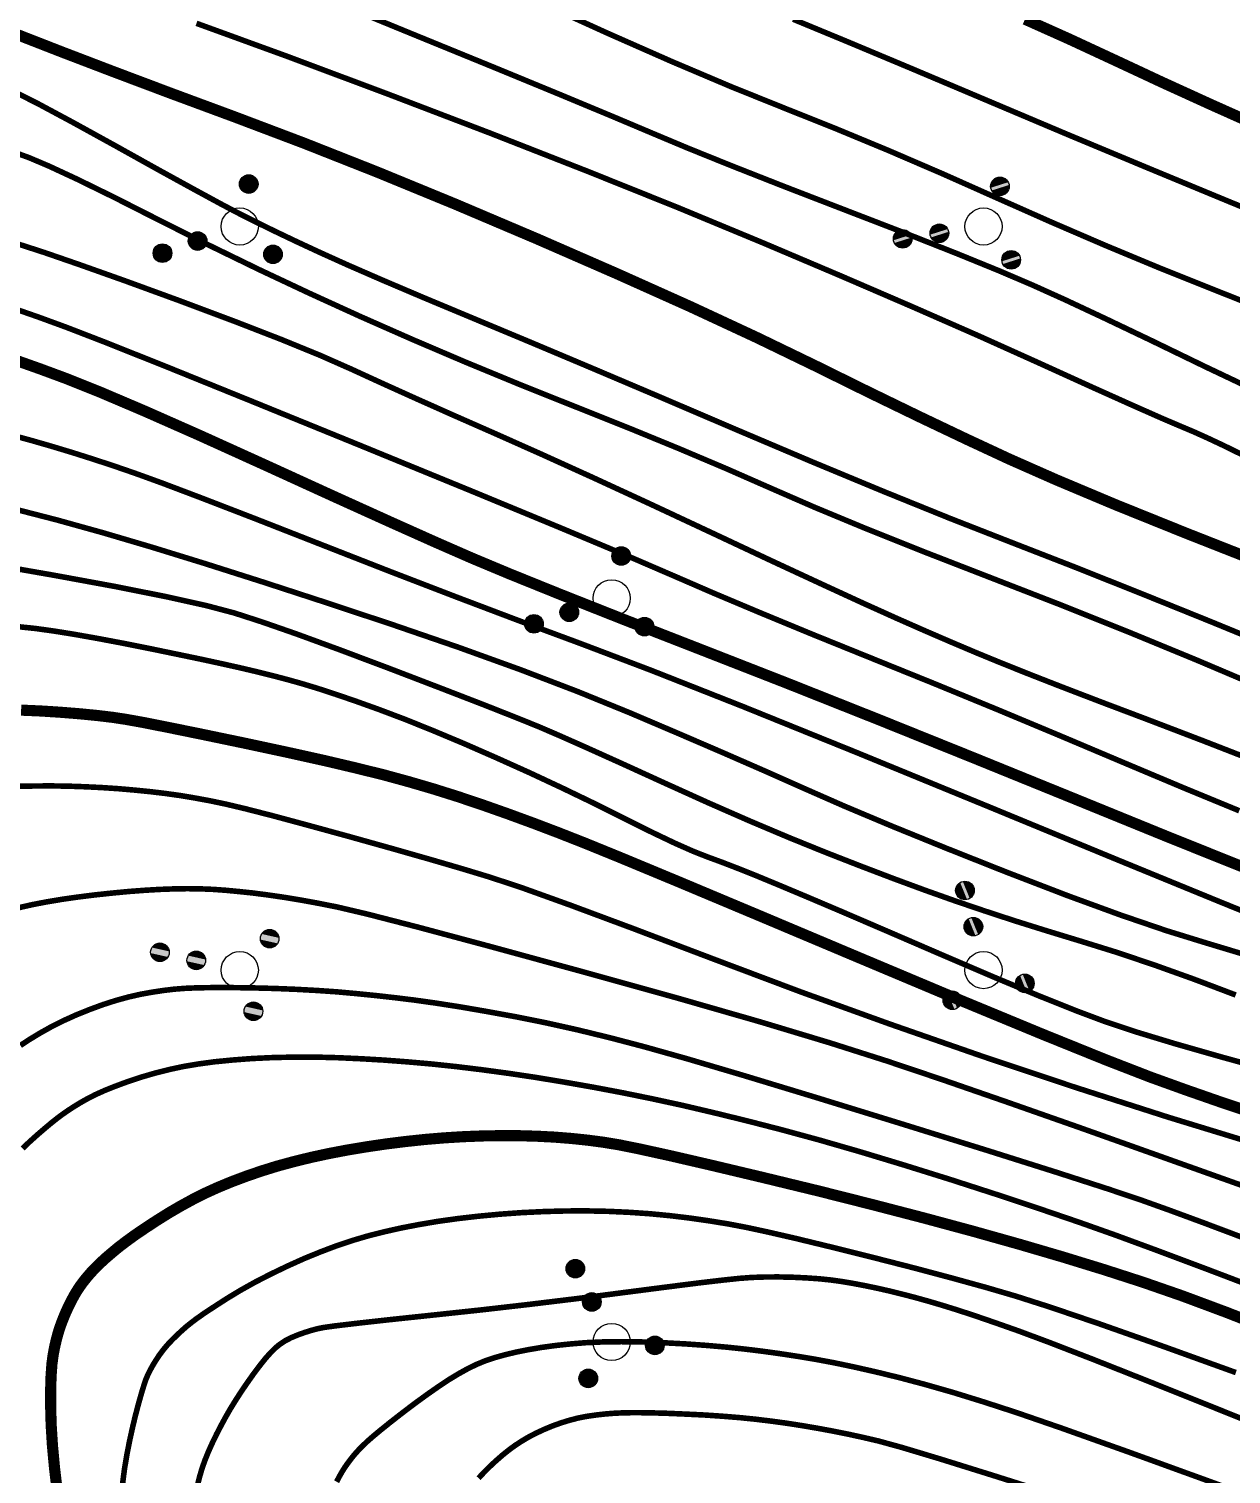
# Model space of a CAD drawing. Extents: x 396500 to 398250, y 1005980 to 1008200.
# Drawn here: x 398205.2 to 398221.36, y 1007852.26 to 1007871.7 of the extents above; entities that cross this region are included whole.
import ezdxf

# ---------------------------------------------------------------- set-up
doc = ezdxf.new("R2010")
doc.units = 0
doc.header["$LTSCALE"] = 0.5
doc.layers.get('0').update_dxf_attribs({"linetype": 'CONTINUOUS'})
doc.layers.add('DGX', color=2, linetype='CONTINUOUS')
doc.layers.add('ZBTZ', color=3, linetype='CONTINUOUS')

# ---------------------------------------------------------------- blocks, each defined once
blk = doc.blocks.new('*U110')
at = {"linetype": 'Continuous'}
for points in [[(-0.238, 2.277), (-0.202, 2.053), (-0.202, 2.347)], [(-0.202, 2.347), (-0.147, 1.998), (-0.147, 2.402)], [(-0.147, 1.998), (-0.202, 2.347), (-0.202, 2.053)], [(-0.147, 2.402), (-0.077, 1.962), (-0.077, 2.438)], [(-0.077, 1.962), (-0.147, 2.402), (-0.147, 1.998)], [(-0.077, 2.438), (0, 1.95), (0, 2.45)], [(0, 1.95), (-0.077, 2.438), (-0.077, 1.962)], [(0, 2.45), (0.077, 1.962), (0.077, 2.438)], [(0.077, 1.962), (0, 2.45), (0, 1.95)], [(0.077, 2.438), (0.147, 1.998), (0.147, 2.402)], [(0.147, 1.998), (0.077, 2.438), (0.077, 1.962)], [(0.147, 2.402), (0.202, 2.053), (0.202, 2.347)], [(0.202, 2.053), (0.147, 2.402), (0.147, 1.998)], [(0.202, 2.347), (0.238, 2.123), (0.238, 2.277)], [(0.238, 2.123), (0.202, 2.347), (0.202, 2.053)], [(-0.25, 2.2), (-0.238, 2.123), (-0.238, 2.277)], [(-0.202, 2.053), (-0.238, 2.277), (-0.238, 2.123)], [(0.25, 2.2), (0.238, 2.277), (0.238, 2.123)]]:
    blk.add_solid(points, dxfattribs=at)
blk = doc.blocks.new('*U109')
at = {"linetype": 'Continuous'}
for points in [[(-0.25, 1.2), (-0.238, 1.123), (-0.238, 1.277)], [(-0.238, 1.277), (-0.202, 1.053), (-0.202, 1.347)], [(-0.202, 1.053), (-0.238, 1.277), (-0.238, 1.123)], [(-0.202, 1.347), (-0.147, 0.998), (-0.147, 1.402)], [(-0.147, 0.998), (-0.202, 1.347), (-0.202, 1.053)], [(-0.147, 1.402), (-0.077, 0.962), (-0.077, 1.438)], [(-0.077, 0.962), (-0.147, 1.402), (-0.147, 0.998)], [(-0.077, 1.438), (0, 0.95), (0, 1.45)], [(0, 0.95), (-0.077, 1.438), (-0.077, 0.962)], [(0, 1.45), (0.077, 0.962), (0.077, 1.438)], [(0.077, 0.962), (0, 1.45), (0, 0.95)], [(0.077, 1.438), (0.147, 0.998), (0.147, 1.402)], [(0.147, 0.998), (0.077, 1.438), (0.077, 0.962)], [(0.147, 1.402), (0.202, 1.053), (0.202, 1.347)], [(0.202, 1.053), (0.147, 1.402), (0.147, 0.998)], [(0.202, 1.347), (0.238, 1.123), (0.238, 1.277)], [(0.238, 1.123), (0.202, 1.347), (0.202, 1.053)], [(0.25, 1.2), (0.238, 1.277), (0.238, 1.123)]]:
    blk.add_solid(points, dxfattribs=at)
blk = doc.blocks.new('*U108')
at = {"linetype": 'Continuous'}
for points in [[(-1.147, -0.398), (-1.077, -0.838), (-1.077, -0.362)], [(-1.077, -0.362), (-1, -0.85), (-1, -0.35)], [(-1, -0.85), (-1.077, -0.362), (-1.077, -0.838)], [(-1, -0.35), (-0.923, -0.838), (-0.923, -0.362)], [(-0.923, -0.838), (-1, -0.35), (-1, -0.85)], [(-0.923, -0.362), (-0.853, -0.802), (-0.853, -0.398)], [(-0.853, -0.802), (-0.923, -0.362), (-0.923, -0.838)], [(-1.25, -0.6), (-1.238, -0.677), (-1.238, -0.523)], [(-1.238, -0.523), (-1.202, -0.747), (-1.202, -0.453)], [(-1.202, -0.747), (-1.238, -0.523), (-1.238, -0.677)], [(-1.202, -0.453), (-1.147, -0.802), (-1.147, -0.398)], [(-1.147, -0.802), (-1.202, -0.453), (-1.202, -0.747)], [(-1.077, -0.838), (-1.147, -0.398), (-1.147, -0.802)], [(-0.853, -0.398), (-0.798, -0.747), (-0.798, -0.453)], [(-0.798, -0.747), (-0.853, -0.398), (-0.853, -0.802)], [(-0.798, -0.453), (-0.762, -0.677), (-0.762, -0.523)], [(-0.762, -0.677), (-0.798, -0.453), (-0.798, -0.747)], [(-0.75, -0.6), (-0.762, -0.523), (-0.762, -0.677)]]:
    blk.add_solid(points, dxfattribs=at)
blk = doc.blocks.new('*U107')
at = {"linetype": 'Continuous'}
for points in [[(0.853, -0.398), (0.923, -0.838), (0.923, -0.362)], [(0.923, -0.362), (1, -0.85), (1, -0.35)], [(1, -0.85), (0.923, -0.362), (0.923, -0.838)], [(1, -0.35), (1.077, -0.838), (1.077, -0.362)], [(1.077, -0.838), (1, -0.35), (1, -0.85)], [(1.077, -0.362), (1.147, -0.802), (1.147, -0.398)], [(1.147, -0.802), (1.077, -0.362), (1.077, -0.838)], [(0.75, -0.6), (0.762, -0.677), (0.762, -0.523)], [(0.762, -0.523), (0.798, -0.747), (0.798, -0.453)], [(0.798, -0.747), (0.762, -0.523), (0.762, -0.677)], [(0.798, -0.453), (0.853, -0.802), (0.853, -0.398)], [(0.853, -0.802), (0.798, -0.453), (0.798, -0.747)], [(0.923, -0.838), (0.853, -0.398), (0.853, -0.802)], [(1.147, -0.398), (1.202, -0.747), (1.202, -0.453)], [(1.202, -0.747), (1.147, -0.398), (1.147, -0.802)], [(1.202, -0.453), (1.238, -0.677), (1.238, -0.523)], [(1.238, -0.677), (1.202, -0.453), (1.202, -0.747)], [(1.25, -0.6), (1.238, -0.523), (1.238, -0.677)]]:
    blk.add_solid(points, dxfattribs=at)
blk = doc.blocks.new('gc160')
for centre, radius in [((0, 2.2), 0.25), ((0, 1.2), 0.25), ((0, 0), 0.5), ((-1, -0.6), 0.25), ((1, -0.6), 0.25)]:
    blk.add_circle(centre, radius)
at = {"linetype": 'Continuous'}
for name in ['*U110', '*U109', '*U108', '*U107']:
    blk.add_blockref(name, (0, 0), dxfattribs=at)

msp = doc.modelspace()

# ---------------------------------------------------------------- linework, layer by layer
at = {"layer": 'DGX', "linetype": 'Continuous', "const_width": 0.075, "flags": 128}
for points in [[(398221.828, 1007866.769), (398221.025, 1007867.15), (398220.297, 1007867.503), (398219.666, 1007867.804), (398219.132, 1007868.054), (398218.695, 1007868.251), (398218.246, 1007868.443), (398217.677, 1007868.675), (398216.986, 1007868.948), (398216.174, 1007869.261), (398215.358, 1007869.576), (398214.654, 1007869.853), (398214.062, 1007870.092), (398213.583, 1007870.293), (398213.062, 1007870.513), (398212.349, 1007870.81), (398211.444, 1007871.183), (398210.345, 1007871.632), (398209.248, 1007872.082)], [(398221.836, 1007867.91), (398221.146, 1007868.184), (398220.406, 1007868.48), (398219.668, 1007868.787), (398218.933, 1007869.104), (398218.199, 1007869.43), (398217.473, 1007869.753), (398216.758, 1007870.061), (398216.056, 1007870.352), (398215.365, 1007870.628), (398214.642, 1007870.919), (398213.845, 1007871.257), (398212.972, 1007871.642), (398212.025, 1007872.073)], [(398221.508, 1007865.973), (398221.275, 1007866.088), (398221.06, 1007866.189), (398220.863, 1007866.278), (398220.682, 1007866.354), (398220.436, 1007866.459), (398220.038, 1007866.635), (398219.49, 1007866.881), (398218.791, 1007867.199), (398217.978, 1007867.565), (398217.085, 1007867.957), (398216.114, 1007868.376), (398215.063, 1007868.822), (398213.93, 1007869.292), (398212.71, 1007869.782), (398211.403, 1007870.294), (398210.011, 1007870.826), (398208.654, 1007871.334), (398207.454, 1007871.771)], [(398222.14, 1007863.295), (398221.102, 1007863.721), (398220.134, 1007864.112), (398219.235, 1007864.47), (398218.405, 1007864.793), (398217.577, 1007865.117), (398216.684, 1007865.479), (398215.725, 1007865.877), (398214.7, 1007866.312), (398213.686, 1007866.746), (398212.76, 1007867.139), (398211.922, 1007867.492), (398211.172, 1007867.805), (398210.513, 1007868.08), (398209.951, 1007868.319), (398209.485, 1007868.522), (398209.115, 1007868.689), (398208.807, 1007868.832), (398208.528, 1007868.965), (398208.278, 1007869.087), (398208.056, 1007869.198), (398207.795, 1007869.335), (398207.427, 1007869.535), (398206.95, 1007869.797), (398206.367, 1007870.122), (398205.786, 1007870.442), (398205.32, 1007870.692), (398204.967, 1007870.87)], [(398221.784, 1007862.834), (398220.893, 1007863.212), (398219.99, 1007863.584), (398219.075, 1007863.95), (398218.148, 1007864.31), (398217.262, 1007864.654), (398216.468, 1007864.971), (398215.767, 1007865.262), (398215.159, 1007865.527), (398214.574, 1007865.784), (398213.941, 1007866.052), (398213.261, 1007866.331), (398212.534, 1007866.621), (398211.791, 1007866.918), (398211.064, 1007867.218), (398210.352, 1007867.522), (398209.656, 1007867.829), (398208.97, 1007868.142), (398208.29, 1007868.462), (398207.616, 1007868.79), (398206.948, 1007869.126), (398206.341, 1007869.434), (398205.847, 1007869.676), (398205.468, 1007869.852), (398205.204, 1007869.964), (398204.988, 1007870.043)], [(398222.016, 1007857.656), (398221.245, 1007857.868), (398220.598, 1007858.053), (398220.077, 1007858.211), (398219.68, 1007858.343), (398219.291, 1007858.489), (398218.79, 1007858.689), (398218.178, 1007858.944), (398217.455, 1007859.254), (398216.735, 1007859.565), (398216.133, 1007859.824), (398215.648, 1007860.03), (398215.281, 1007860.184), (398214.991, 1007860.304), (398214.736, 1007860.406), (398214.516, 1007860.491), (398214.33, 1007860.559), (398214.134, 1007860.636), (398213.879, 1007860.749), (398213.565, 1007860.899), (398213.193, 1007861.085), (398212.786, 1007861.288), (398212.365, 1007861.491), (398211.931, 1007861.694), (398211.484, 1007861.895), (398211.046, 1007862.087), (398210.638, 1007862.258), (398210.261, 1007862.41), (398209.915, 1007862.541), (398209.6, 1007862.654), (398209.32, 1007862.75), (398209.075, 1007862.83), (398208.863, 1007862.894), (398208.666, 1007862.949), (398208.464, 1007863.002), (398208.258, 1007863.053), (398208.046, 1007863.103), (398207.809, 1007863.156), (398207.528, 1007863.217), (398207.202, 1007863.285), (398206.83, 1007863.362), (398206.454, 1007863.437), (398206.114, 1007863.501), (398205.809, 1007863.555), (398205.541, 1007863.598), (398205.29, 1007863.633), (398205.04, 1007863.659)], [(398221.518, 1007855.444), (398220.987, 1007855.644), (398220.534, 1007855.811), (398220.16, 1007855.945), (398219.708, 1007856.097), (398219.023, 1007856.318), (398218.105, 1007856.608), (398216.954, 1007856.966), (398215.786, 1007857.326), (398214.817, 1007857.62), (398214.049, 1007857.847), (398213.48, 1007858.007), (398213.019, 1007858.128), (398212.576, 1007858.236), (398212.149, 1007858.331), (398211.74, 1007858.413), (398211.355, 1007858.483), (398211.002, 1007858.544), (398210.681, 1007858.594), (398210.392, 1007858.635), (398210.122, 1007858.668), (398209.856, 1007858.698), (398209.595, 1007858.724), (398209.339, 1007858.747), (398209.078, 1007858.765), (398208.803, 1007858.78), (398208.514, 1007858.792), (398208.21, 1007858.8), (398207.921, 1007858.804), (398207.673, 1007858.804), (398207.467, 1007858.801), (398207.302, 1007858.794), (398207.157, 1007858.783), (398207.008, 1007858.765), (398206.856, 1007858.742), (398206.7, 1007858.714), (398206.539, 1007858.677), (398206.371, 1007858.631), (398206.196, 1007858.575), (398206.014, 1007858.508), (398205.834, 1007858.435), (398205.663, 1007858.358), (398205.502, 1007858.277), (398205.35, 1007858.192), (398205.21, 1007858.107), (398205.086, 1007858.026)]]:
    msp.add_lwpolyline(points, dxfattribs=at)
at = {"layer": 'DGX', "linetype": 'Continuous', "const_width": 0.075}
for points in [[(398215.476, 1007871.826), (398216.194, 1007871.529), (398217.063, 1007871.165), (398218.083, 1007870.734), (398219.176, 1007870.272), (398220.267, 1007869.817), (398221.354, 1007869.367), (398222.438, 1007868.923)], [(398205.047, 1007868.806), (398205.406, 1007868.69), (398205.889, 1007868.523), (398206.497, 1007868.307), (398207.228, 1007868.04), (398207.967, 1007867.763), (398208.598, 1007867.518), (398209.121, 1007867.304), (398209.535, 1007867.121), (398209.925, 1007866.942), (398210.374, 1007866.739), (398210.883, 1007866.512), (398211.451, 1007866.262), (398212.082, 1007865.981), (398212.781, 1007865.664), (398213.546, 1007865.311), (398214.378, 1007864.922), (398215.183, 1007864.544), (398215.868, 1007864.226), (398216.433, 1007863.966), (398216.877, 1007863.766), (398217.251, 1007863.601), (398217.608, 1007863.447), (398217.946, 1007863.304), (398218.267, 1007863.172), (398218.624, 1007863.029), (398219.074, 1007862.853), (398219.616, 1007862.645), (398220.251, 1007862.405), (398220.988, 1007862.123), (398221.839, 1007861.792)], [(398204.938, 1007867.957), (398205.326, 1007867.822), (398205.703, 1007867.684), (398206.231, 1007867.48), (398207.073, 1007867.144), (398208.228, 1007866.676), (398209.696, 1007866.078), (398211.177, 1007865.471), (398212.371, 1007864.977), (398213.277, 1007864.597), (398213.896, 1007864.33), (398214.417, 1007864.104), (398215.03, 1007863.846), (398215.734, 1007863.555), (398216.53, 1007863.233), (398217.373, 1007862.892), (398218.217, 1007862.545), (398219.062, 1007862.192), (398219.909, 1007861.834), (398220.724, 1007861.491), (398221.474, 1007861.182)], [(398204.974, 1007866.232), (398205.236, 1007866.161), (398205.506, 1007866.083), (398205.781, 1007866), (398206.059, 1007865.912), (398206.339, 1007865.82), (398206.621, 1007865.723), (398206.988, 1007865.59), (398207.524, 1007865.387), (398208.229, 1007865.115), (398209.102, 1007864.773), (398210.04, 1007864.406), (398210.939, 1007864.06), (398211.8, 1007863.734), (398212.622, 1007863.429), (398213.568, 1007863.07), (398214.8, 1007862.584), (398216.318, 1007861.97), (398218.121, 1007861.23), (398219.869, 1007860.509), (398221.218, 1007859.956), (398222.17, 1007859.57)], [(398204.997, 1007865.242), (398205.572, 1007865.094), (398206.191, 1007864.922), (398206.855, 1007864.726), (398207.571, 1007864.505), (398208.347, 1007864.258), (398209.185, 1007863.985), (398210.083, 1007863.687), (398210.979, 1007863.379), (398211.81, 1007863.079), (398212.576, 1007862.786), (398213.278, 1007862.5), (398213.926, 1007862.224), (398214.532, 1007861.963), (398215.095, 1007861.717), (398215.617, 1007861.485), (398216.163, 1007861.245), (398216.8, 1007860.977), (398217.528, 1007860.681), (398218.346, 1007860.356), (398219.162, 1007860.042), (398219.878, 1007859.78), (398220.496, 1007859.569), (398221.014, 1007859.409), (398221.555, 1007859.246)], [(398204.716, 1007864.492), (398205.536, 1007864.349), (398206.369, 1007864.196), (398207.051, 1007864.06), (398207.582, 1007863.942), (398207.964, 1007863.841), (398208.326, 1007863.724), (398208.8, 1007863.559), (398209.384, 1007863.345), (398210.08, 1007863.083), (398210.768, 1007862.819), (398211.327, 1007862.603), (398211.757, 1007862.433), (398212.059, 1007862.311), (398212.342, 1007862.189), (398212.718, 1007862.022), (398213.186, 1007861.811), (398213.747, 1007861.555), (398214.337, 1007861.288), (398214.896, 1007861.043), (398215.424, 1007860.82), (398215.92, 1007860.619), (398216.389, 1007860.436), (398216.833, 1007860.267), (398217.253, 1007860.112), (398217.65, 1007859.971), (398218.044, 1007859.837), (398218.459, 1007859.701), (398218.894, 1007859.565), (398219.35, 1007859.426), (398219.83, 1007859.277), (398220.335, 1007859.107), (398220.868, 1007858.916), (398221.427, 1007858.704)], [(398221.841, 1007856.657), (398220.51, 1007857.064), (398219.234, 1007857.474), (398217.994, 1007857.889), (398216.775, 1007858.314), (398215.576, 1007858.747), (398214.397, 1007859.191), (398213.333, 1007859.595), (398212.479, 1007859.913), (398211.834, 1007860.145), (398211.399, 1007860.289), (398211.033, 1007860.4), (398210.595, 1007860.528), (398210.086, 1007860.673), (398209.504, 1007860.836), (398208.938, 1007860.991), (398208.474, 1007861.116), (398208.111, 1007861.209), (398207.85, 1007861.271), (398207.641, 1007861.315), (398207.435, 1007861.353), (398207.232, 1007861.387), (398207.032, 1007861.415), (398206.83, 1007861.439), (398206.62, 1007861.46), (398206.402, 1007861.479), (398206.176, 1007861.494), (398205.948, 1007861.505), (398205.723, 1007861.513), (398205.502, 1007861.516), (398205.284, 1007861.515), (398205.075, 1007861.511)], [(398221.557, 1007856.127), (398220.472, 1007856.514), (398219.344, 1007856.916), (398218.345, 1007857.267), (398217.476, 1007857.568), (398216.736, 1007857.817), (398215.973, 1007858.06), (398215.034, 1007858.343), (398213.917, 1007858.664), (398212.625, 1007859.023), (398211.384, 1007859.362), (398210.424, 1007859.619), (398209.744, 1007859.794), (398209.344, 1007859.888), (398209.091, 1007859.938), (398208.851, 1007859.982), (398208.625, 1007860.019), (398208.412, 1007860.05), (398208.211, 1007860.076), (398208.021, 1007860.096), (398207.841, 1007860.113), (398207.671, 1007860.125), (398207.503, 1007860.132), (398207.328, 1007860.134), (398207.144, 1007860.131), (398206.953, 1007860.124), (398206.752, 1007860.112), (398206.541, 1007860.096), (398206.319, 1007860.075), (398206.086, 1007860.05), (398205.856, 1007860.021), (398205.639, 1007859.99), (398205.437, 1007859.956), (398205.249, 1007859.92), (398205.072, 1007859.88)], [(398221.893, 1007854.693), (398221.049, 1007855.014), (398220.356, 1007855.274), (398219.816, 1007855.473), (398219.328, 1007855.646), (398218.795, 1007855.828), (398218.215, 1007856.021), (398217.59, 1007856.223), (398216.962, 1007856.419), (398216.377, 1007856.596), (398215.833, 1007856.753), (398215.33, 1007856.89), (398214.86, 1007857.011), (398214.411, 1007857.121), (398213.985, 1007857.221), (398213.579, 1007857.309), (398213.187, 1007857.389), (398212.796, 1007857.463), (398212.409, 1007857.531), (398212.024, 1007857.595), (398211.648, 1007857.651), (398211.287, 1007857.7), (398210.942, 1007857.742), (398210.612, 1007857.777), (398210.292, 1007857.805), (398209.976, 1007857.829), (398209.666, 1007857.847), (398209.361, 1007857.861), (398209.061, 1007857.869), (398208.768, 1007857.869), (398208.482, 1007857.863), (398208.203, 1007857.85), (398207.938, 1007857.83), (398207.695, 1007857.806), (398207.474, 1007857.776), (398207.274, 1007857.742), (398207.087, 1007857.702), (398206.901, 1007857.655), (398206.718, 1007857.602), (398206.536, 1007857.542), (398206.366, 1007857.479), (398206.218, 1007857.42), (398206.092, 1007857.363), (398205.987, 1007857.309), (398205.896, 1007857.258), (398205.811, 1007857.206), (398205.732, 1007857.155), (398205.66, 1007857.105), (398205.585, 1007857.05), (398205.501, 1007856.983), (398205.409, 1007856.906), (398205.307, 1007856.818), (398205.206, 1007856.727), (398205.116, 1007856.641)], [(398221.429, 1007853.627), (398220.414, 1007853.993), (398219.583, 1007854.286), (398218.935, 1007854.506), (398218.472, 1007854.654), (398218.072, 1007854.771), (398217.615, 1007854.897), (398217.101, 1007855.034), (398216.53, 1007855.18), (398215.976, 1007855.318), (398215.51, 1007855.431), (398215.132, 1007855.518), (398214.844, 1007855.58), (398214.596, 1007855.627), (398214.343, 1007855.668), (398214.084, 1007855.705), (398213.818, 1007855.737), (398213.548, 1007855.763), (398213.272, 1007855.782), (398212.991, 1007855.795), (398212.705, 1007855.801), (398212.415, 1007855.8), (398212.124, 1007855.792), (398211.832, 1007855.778), (398211.537, 1007855.757), (398211.248, 1007855.73), (398210.971, 1007855.698), (398210.704, 1007855.661), (398210.449, 1007855.618), (398210.205, 1007855.571), (398209.974, 1007855.519), (398209.754, 1007855.463), (398209.547, 1007855.402), (398209.341, 1007855.333), (398209.129, 1007855.253), (398208.908, 1007855.163), (398208.681, 1007855.061), (398208.456, 1007854.953), (398208.244, 1007854.844), (398208.045, 1007854.733), (398207.86, 1007854.621), (398207.696, 1007854.515), (398207.56, 1007854.426), (398207.454, 1007854.351), (398207.376, 1007854.292), (398207.312, 1007854.24), (398207.249, 1007854.184), (398207.186, 1007854.125), (398207.123, 1007854.063), (398207.062, 1007853.998), (398207.006, 1007853.931), (398206.953, 1007853.86), (398206.905, 1007853.787), (398206.862, 1007853.716), (398206.826, 1007853.65), (398206.797, 1007853.59), (398206.774, 1007853.536), (398206.753, 1007853.474), (398206.727, 1007853.392), (398206.697, 1007853.289), (398206.663, 1007853.166), (398206.627, 1007853.026), (398206.591, 1007852.875), (398206.555, 1007852.711), (398206.52, 1007852.535), (398206.486, 1007852.333), (398206.455, 1007852.092)], [(398222.246, 1007852.711), (398221.263, 1007853.105), (398220.293, 1007853.494), (398219.51, 1007853.804), (398218.914, 1007854.035), (398218.503, 1007854.188), (398218.202, 1007854.294), (398217.932, 1007854.387), (398217.692, 1007854.466), (398217.483, 1007854.531), (398217.293, 1007854.587), (398217.11, 1007854.638), (398216.933, 1007854.684), (398216.762, 1007854.726), (398216.598, 1007854.763), (398216.439, 1007854.796), (398216.287, 1007854.825), (398216.14, 1007854.85), (398215.99, 1007854.871), (398215.828, 1007854.888), (398215.653, 1007854.9), (398215.465, 1007854.909), (398215.275, 1007854.913), (398215.094, 1007854.912), (398214.921, 1007854.906), (398214.757, 1007854.894), (398214.539, 1007854.871), (398214.206, 1007854.832), (398213.757, 1007854.775), (398213.193, 1007854.702), (398212.566, 1007854.621), (398211.931, 1007854.544), (398211.286, 1007854.47), (398210.633, 1007854.4), (398210.048, 1007854.338), (398209.608, 1007854.289), (398209.313, 1007854.254), (398209.164, 1007854.233), (398209.084, 1007854.217), (398209, 1007854.195), (398208.911, 1007854.167), (398208.818, 1007854.134), (398208.727, 1007854.096), (398208.645, 1007854.054), (398208.573, 1007854.006), (398208.51, 1007853.954), (398208.448, 1007853.892), (398208.378, 1007853.813), (398208.302, 1007853.717), (398208.218, 1007853.605), (398208.134, 1007853.486), (398208.055, 1007853.37), (398207.982, 1007853.257), (398207.914, 1007853.147), (398207.85, 1007853.036), (398207.788, 1007852.922), (398207.727, 1007852.804), (398207.668, 1007852.683), (398207.614, 1007852.563), (398207.567, 1007852.447), (398207.528, 1007852.336), (398207.497, 1007852.23), (398207.471, 1007852.125)], [(398221.245, 1007852.102), (398220.008, 1007852.551), (398219.085, 1007852.88), (398218.476, 1007853.09), (398218.039, 1007853.232), (398217.632, 1007853.358), (398217.255, 1007853.466), (398216.908, 1007853.558), (398216.588, 1007853.636), (398216.292, 1007853.703), (398216.02, 1007853.76), (398215.773, 1007853.806), (398215.537, 1007853.845), (398215.301, 1007853.881), (398215.063, 1007853.914), (398214.825, 1007853.943), (398214.579, 1007853.969), (398214.314, 1007853.992), (398214.033, 1007854.012), (398213.733, 1007854.028), (398213.438, 1007854.039), (398213.165, 1007854.042), (398212.917, 1007854.039), (398212.692, 1007854.029), (398212.483, 1007854.012), (398212.283, 1007853.991), (398212.093, 1007853.965), (398211.911, 1007853.934), (398211.742, 1007853.9), (398211.59, 1007853.863), (398211.454, 1007853.825), (398211.334, 1007853.784), (398211.22, 1007853.737), (398211.101, 1007853.679), (398210.977, 1007853.61), (398210.846, 1007853.531), (398210.708, 1007853.439), (398210.559, 1007853.335), (398210.398, 1007853.218), (398210.226, 1007853.088), (398210.063, 1007852.961), (398209.929, 1007852.853), (398209.823, 1007852.765), (398209.746, 1007852.697), (398209.685, 1007852.638), (398209.629, 1007852.581), (398209.578, 1007852.524), (398209.532, 1007852.467), (398209.489, 1007852.41), (398209.448, 1007852.352), (398209.41, 1007852.291), (398209.374, 1007852.228), (398209.338, 1007852.159)], [(398219.119, 1007851.941), (398218.182, 1007852.238), (398217.454, 1007852.465), (398216.935, 1007852.621), (398216.626, 1007852.706), (398216.42, 1007852.754), (398216.215, 1007852.799), (398216.01, 1007852.84), (398215.804, 1007852.878), (398215.599, 1007852.913), (398215.394, 1007852.945), (398215.189, 1007852.973), (398214.984, 1007852.998), (398214.77, 1007853.02), (398214.538, 1007853.039), (398214.288, 1007853.056), (398214.02, 1007853.069), (398213.762, 1007853.08), (398213.539, 1007853.086), (398213.353, 1007853.088), (398213.203, 1007853.086), (398213.073, 1007853.08), (398212.947, 1007853.07), (398212.824, 1007853.056), (398212.705, 1007853.039), (398212.587, 1007853.016), (398212.47, 1007852.986), (398212.354, 1007852.95), (398212.237, 1007852.908), (398212.125, 1007852.861), (398212.019, 1007852.812), (398211.921, 1007852.761), (398211.83, 1007852.707), (398211.742, 1007852.65), (398211.654, 1007852.586), (398211.566, 1007852.515), (398211.478, 1007852.438), (398211.393, 1007852.359), (398211.316, 1007852.282), (398211.247, 1007852.207)]]:
    msp.add_lwpolyline(points, dxfattribs=at)
at = {"layer": 'DGX', "color": 3, "linetype": 'Continuous', "lineweight": -2, "const_width": 0.15}
for points in [[(398218.594, 1007871.826), (398219.188, 1007871.56), (398219.806, 1007871.273), (398220.442, 1007870.976), (398221.091, 1007870.68), (398221.753, 1007870.384)], [(398221.646, 1007860.377), (398220.541, 1007860.82), (398219.253, 1007861.345), (398217.904, 1007861.893), (398216.618, 1007862.411), (398215.395, 1007862.897), (398214.233, 1007863.351), (398213.194, 1007863.756), (398212.335, 1007864.096), (398211.657, 1007864.37), (398211.16, 1007864.578), (398210.682, 1007864.787), (398210.063, 1007865.064), (398209.303, 1007865.408), (398208.401, 1007865.82), (398207.503, 1007866.227), (398206.754, 1007866.558), (398206.155, 1007866.813), (398205.705, 1007866.993), (398205.354, 1007867.123), (398205.05, 1007867.231)], [(398221.719, 1007857.1), (398221.23, 1007857.263), (398220.751, 1007857.43), (398220.28, 1007857.6), (398219.684, 1007857.831), (398218.831, 1007858.176), (398217.719, 1007858.636), (398216.349, 1007859.212), (398214.994, 1007859.783), (398213.929, 1007860.23), (398213.154, 1007860.552), (398212.668, 1007860.75), (398212.327, 1007860.884), (398211.988, 1007861.013), (398211.65, 1007861.137), (398211.313, 1007861.256), (398210.978, 1007861.369), (398210.645, 1007861.474), (398210.314, 1007861.571), (398209.985, 1007861.661), (398209.62, 1007861.752), (398209.183, 1007861.855), (398208.674, 1007861.968), (398208.091, 1007862.093), (398207.529, 1007862.21), (398207.078, 1007862.302), (398206.739, 1007862.369), (398206.512, 1007862.41), (398206.328, 1007862.438), (398206.119, 1007862.463), (398205.883, 1007862.486), (398205.622, 1007862.507), (398205.354, 1007862.524), (398205.096, 1007862.535)], [(398221.958, 1007854.18), (398221.299, 1007854.438), (398220.706, 1007854.659), (398220.179, 1007854.842), (398219.666, 1007855.008), (398219.113, 1007855.178), (398218.523, 1007855.351), (398217.893, 1007855.528), (398217.23, 1007855.707), (398216.537, 1007855.887), (398215.817, 1007856.069), (398215.067, 1007856.251), (398214.373, 1007856.416), (398213.82, 1007856.544), (398213.406, 1007856.635), (398213.133, 1007856.69), (398212.928, 1007856.724), (398212.715, 1007856.752), (398212.496, 1007856.775), (398212.271, 1007856.793), (398212.039, 1007856.805), (398211.8, 1007856.812), (398211.553, 1007856.813), (398211.3, 1007856.809), (398211.042, 1007856.799), (398210.782, 1007856.783), (398210.52, 1007856.761), (398210.256, 1007856.733), (398209.994, 1007856.7), (398209.736, 1007856.662), (398209.484, 1007856.62), (398209.237, 1007856.573), (398208.996, 1007856.521), (398208.763, 1007856.464), (398208.539, 1007856.403), (398208.323, 1007856.336), (398208.117, 1007856.265), (398207.923, 1007856.192), (398207.742, 1007856.117), (398207.572, 1007856.04), (398207.409, 1007855.958), (398207.246, 1007855.869), (398207.083, 1007855.774), (398206.92, 1007855.672), (398206.766, 1007855.571), (398206.629, 1007855.478), (398206.509, 1007855.391), (398206.407, 1007855.313), (398206.318, 1007855.239), (398206.236, 1007855.169), (398206.163, 1007855.102), (398206.097, 1007855.037), (398206.038, 1007854.975), (398205.984, 1007854.913), (398205.935, 1007854.852), (398205.89, 1007854.791), (398205.849, 1007854.729), (398205.809, 1007854.663), (398205.771, 1007854.592), (398205.734, 1007854.518), (398205.699, 1007854.442), (398205.667, 1007854.366), (398205.638, 1007854.292), (398205.612, 1007854.218), (398205.588, 1007854.14), (398205.566, 1007854.055), (398205.545, 1007853.963), (398205.526, 1007853.862), (398205.51, 1007853.741), (398205.499, 1007853.586), (398205.493, 1007853.397), (398205.493, 1007853.174), (398205.5, 1007852.922), (398205.517, 1007852.646), (398205.545, 1007852.344), (398205.583, 1007852.019)]]:
    msp.add_lwpolyline(points, dxfattribs=at)
at = {"layer": 'DGX', "color": 3, "linetype": 'Continuous', "lineweight": -2, "const_width": 0.15, "flags": 128}
msp.add_lwpolyline([(398221.869, 1007864.478), (398220.759, 1007864.915), (398219.807, 1007865.299), (398219.015, 1007865.632), (398218.381, 1007865.912), (398217.803, 1007866.181), (398217.177, 1007866.479), (398216.503, 1007866.806), (398215.781, 1007867.162), (398214.987, 1007867.546), (398214.097, 1007867.96), (398213.111, 1007868.402), (398212.03, 1007868.874), (398210.93, 1007869.341), (398209.886, 1007869.77), (398208.899, 1007870.16), (398207.969, 1007870.512), (398207.11, 1007870.83), (398206.337, 1007871.121), (398205.649, 1007871.384), (398205.046, 1007871.619)], dxfattribs=at)

# ---------------------------------------------------------------- block references
at = {"layer": 'ZBTZ', "linetype": 'Continuous', "yscale": 0.5}
for p, xscale, rotation in [((398208.036, 1007869.039), 0.499999999970535, 109.0481276905828), ((398218.036, 1007869.039), 0.5000000000427861, 98.70418408960867), ((398213.036, 1007864.039), 0.4999999999508031, 108.2241279348772), ((398218.036, 1007859.039), 0.5000000000185961, 13.14004944477736), ((398208.036, 1007859.039), 0.4999999999741073, 77.39005707083088), ((398213.036, 1007854.039), 0.5000000000032584, 26.35700552246978)]:
    msp.add_blockref('gc160', p, dxfattribs=dict(at, xscale=xscale, rotation=rotation))

doc.saveas('drawing.dxf')
